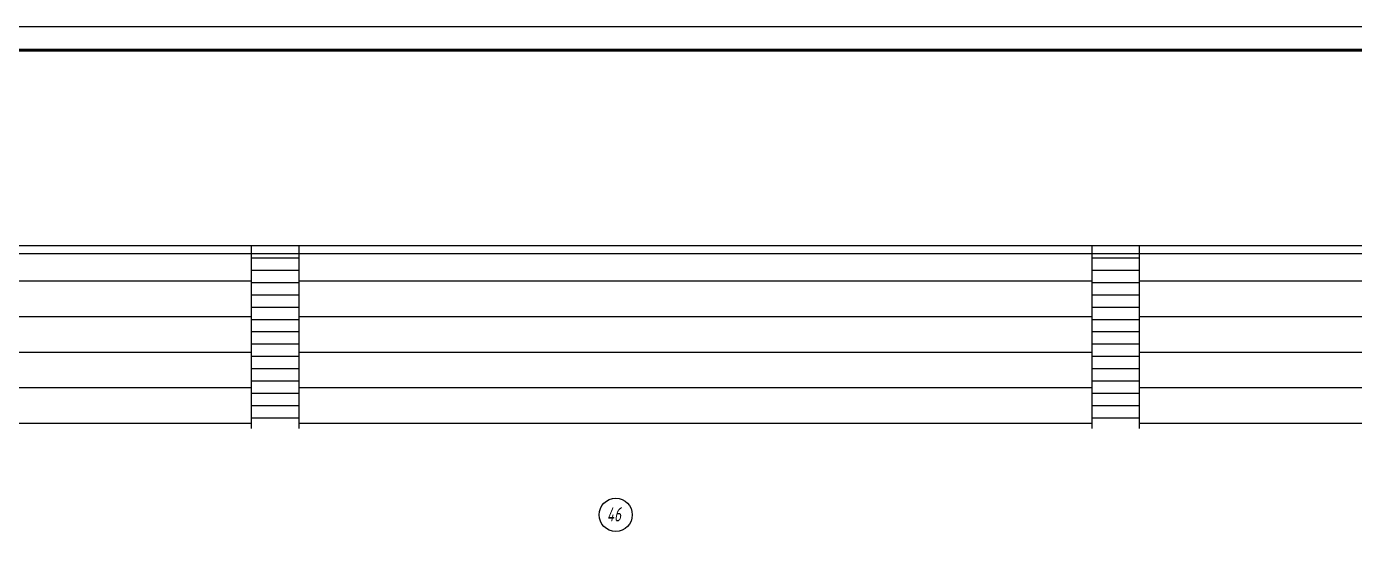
# Model space of a CAD drawing. Extents: x 0 to 1720, y -2086 to 3873.
# Drawn here: x 162.3 to 442.4, y -110.4 to -1 of the extents above; entities that cross this region are included whole.
import ezdxf

# ---------------------------------------------------------------- set-up
doc = ezdxf.new("R2010")
doc.units = 0
doc.layers.add('FORMAT', color=134, linetype='Continuous')
doc.layers.add('PLAN', color=2, linetype='Continuous')
doc.styles.add('R2_5', font='romant.shx', dxfattribs={"width": 0.65, "oblique": 12, "height": 2.5})

msp = doc.modelspace()

# ---------------------------------------------------------------- linework, layer by layer
at = {"layer": 'FORMAT'}
msp.add_lwpolyline([(0, -1), (1720.39, -1), (1720.39, -298), (0, -298)], close=True, dxfattribs=at)
at = {"layer": 'FORMAT', "lineweight": 50}
msp.add_lwpolyline([(20, -293), (20, -6), (1715.39, -6), (1715.39, -293)], close=True, dxfattribs=at)
at = {"layer": 'PLAN'}
for p, q in [((33, -47.23), (1460.2, -47.23)), ((209.7, -47.23), (209.7, -85.89)), ((219.7, -47.23), (219.7, -85.89)), ((387, -47.23), (387, -85.89)), ((397, -47.23), (397, -85.89)), ((37.4, -48.93), (1380.89, -48.93)), ((209.7, -49.83), (219.7, -49.83)), ((387, -49.83), (397, -49.83)), ((209.7, -52.43), (219.7, -52.43)), ((387, -52.43), (397, -52.43)), ((33, -54.73), (209.7, -54.73)), ((209.7, -55.03), (219.7, -55.03)), ((219.7, -54.73), (387, -54.73)), ((387, -55.03), (397, -55.03)), ((397, -54.73), (564.3, -54.73)), ((209.7, -57.63), (219.7, -57.63)), ((387, -57.63), (397, -57.63)), ((209.7, -60.23), (219.7, -60.23)), ((387, -60.23), (397, -60.23)), ((33, -62.23), (209.7, -62.23)), ((209.7, -62.83), (219.7, -62.83)), ((219.7, -62.23), (387, -62.23)), ((387, -62.83), (397, -62.83)), ((397, -62.23), (564.3, -62.23)), ((209.7, -65.43), (219.7, -65.43)), ((387, -65.43), (397, -65.43)), ((33, -69.73), (209.7, -69.73)), ((209.7, -68.03), (219.7, -68.03)), ((219.7, -69.73), (387, -69.73)), ((387, -68.03), (397, -68.03)), ((397, -69.73), (564.3, -69.73)), ((209.7, -70.63), (219.7, -70.63)), ((387, -70.63), (397, -70.63)), ((209.7, -73.23), (219.7, -73.23)), ((387, -73.23), (397, -73.23)), ((33, -77.23), (209.7, -77.23)), ((209.7, -75.83), (219.7, -75.83)), ((209.7, -78.43), (219.7, -78.43)), ((219.7, -77.23), (387, -77.23)), ((387, -75.83), (397, -75.83)), ((387, -78.43), (397, -78.43)), ((397, -77.23), (564.3, -77.23)), ((209.7, -81.03), (219.7, -81.03)), ((387, -81.03), (397, -81.03)), ((209.7, -83.63), (219.7, -83.63)), ((387, -83.63), (397, -83.63)), ((33, -84.73), (209.7, -84.73)), ((219.7, -84.73), (387, -84.73)), ((397, -84.73), (564.3, -84.73))]:
    msp.add_line(p, q, dxfattribs=at)
msp.add_circle((286.57, -104.1), 3.5, dxfattribs=at)

# ---------------------------------------------------------------- texts
at = {"layer": 'PLAN', "style": 'R2_5', "oblique": 12, "width": 0.65}
msp.add_text('46', height=3, dxfattribs=at).set_placement((284.68, -105.5))

doc.saveas('drawing.dxf')
